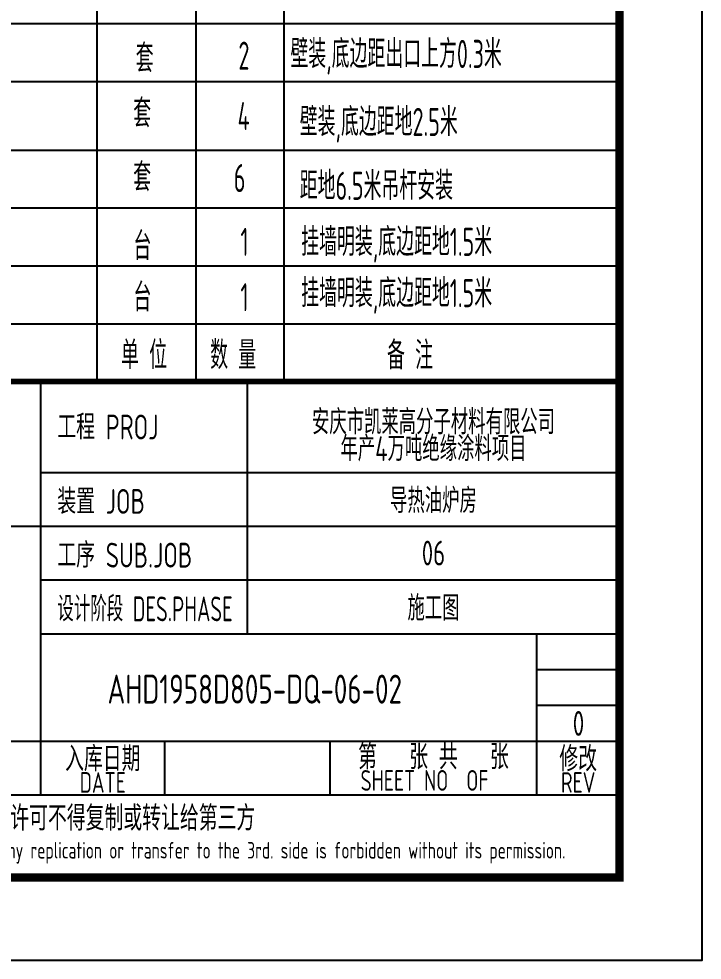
# Model space of a CAD drawing. Extents: x 4981409 to 5298492, y -444687 to -298607.
# Drawn here: x 5081560 to 5089825, y -430054 to -418666 of the extents above; entities that cross this region are included whole.
import ezdxf
from ezdxf.enums import TextEntityAlignment as Align

# ---------------------------------------------------------------- set-up
doc = ezdxf.new("R2010")
doc.units = 0
doc.header["$LTSCALE"] = 1000
doc.header["$MEASUREMENT"] = 0
doc.layers.get('0').update_dxf_attribs({"linetype": 'CONTINUOUS'})
for name, color, linetype in [('AXIS', 3, 'CONTINUOUS'), ('PUB_TITLE', 4, 'CONTINUOUS'), ('TEL_TAB', 7, 'CONTINUOUS')]:
    doc.layers.add(name, color=color, linetype=linetype)
doc.styles.add('AHD', font='sceie.shx', dxfattribs={"width": 0.7, "bigfont": 'sceic.shx'})
doc.styles.add('sceic', font='sceie.shx', dxfattribs={"width": 0.67, "bigfont": 'sceic.shx'})
doc.styles.add('sceie', font='sceie.shx', dxfattribs={"width": 0.7, "bigfont": 'sceic.shx'})
doc.styles.add('TSSD_Rein', font='Tssdeng.shx', dxfattribs={"width": 0.7, "bigfont": 'hztxt.shx'})

msp = doc.modelspace()

# ---------------------------------------------------------------- linework, layer by layer
for p, q in [((5081825.3, -428054), (5081825.3, -423054)), ((5084325.3, -426104), (5084325.3, -423054)), ((5088825.3, -429054), (5088825.3, -423054)), ((5081825.3, -424154), (5088825.3, -424154)), ((5070825.3, -424804), (5088825.3, -424804)), ((5081825.3, -425454), (5088825.3, -425454)), ((5081825.3, -426104), (5088825.3, -426104)), ((5087825.3, -428054), (5087825.3, -426104)), ((5087825.3, -426537.3), (5088825.3, -426537.3)), ((5087825.3, -426970.7), (5088825.3, -426970.7)), ((5070825.3, -427404), (5088825.3, -427404)), ((5083325.3, -428054), (5083325.3, -427404)), ((5085325.3, -428054), (5085325.3, -427404)), ((5070825.3, -428054), (5088825.3, -428054)), ((5070825.3, -429054), (5088825.3, -429054))]:
    msp.add_line(p, q)
msp.add_lwpolyline([(5088825.3, -423054, 70, 70, 0), (5070825.3, -423054, 70, 70, 0), (5070825.3, -429054, 0, 0, 0)], format="xyseb")
at = {"layer": 'PUB_TITLE', "color": 4}
msp.add_lwpolyline([(5005725.3, -430054), (5089825.3, -430054), (5089825.3, -370654), (5005725.3, -370654)], close=True, dxfattribs=at)
at = {"layer": 'PUB_TITLE', "color": 4, "const_width": 100}
msp.add_lwpolyline([(5008225.3, -429054), (5088825.3, -429054), (5088825.3, -371654), (5008225.3, -371654)], close=True, dxfattribs=at)
at = {"layer": 'TEL_TAB', "color": 0, "linetype": 'ByBlock'}
for p, q in [((5082502.4, -411023.2), (5082502.4, -421654)), ((5083702.4, -411023.2), (5083702.4, -421654)), ((5083702.4, -411023.2), (5083702.4, -420954)), ((5084764.8, -411023.2), (5084764.9, -423054)), ((5084764.8, -411023.2), (5084764.9, -422354)), ((5070825.3, -419423.2), (5088825.3, -419423.2)), ((5070825.3, -420254), (5088825.3, -420254)), ((5082502.4, -420254), (5082502.4, -421654)), ((5082502.4, -420254), (5082502.4, -421654)), ((5083702.4, -420254), (5083702.4, -421654)), ((5083702.4, -420254), (5083702.4, -421654)), ((5070825.3, -420954), (5088825.3, -420954)), ((5070825.3, -421654), (5088825.3, -421654)), ((5070825.3, -421654), (5088825.3, -421654)), ((5070825.3, -421654), (5088825.3, -421654)), ((5070825.3, -421654), (5088825.3, -421654)), ((5082502.4, -421654), (5082502.4, -422354)), ((5082502.4, -421654), (5082502.4, -422354)), ((5083702.4, -421654), (5083702.4, -423054)), ((5083702.4, -421654), (5083702.4, -423054)), ((5070825.3, -422354), (5088825.3, -422354)), ((5070825.3, -422354), (5088825.3, -422354)), ((5082502.4, -422354), (5082502.4, -423054))]:
    msp.add_line(p, q, dxfattribs=at)
for points in [[(5070825.3, -418723.2), (5088808.9, -418723.2)], [(5070825.3, -418723.2), (5088808.9, -418723.2)], [(5070825.3, -419423.2), (5088808.9, -419423.2)]]:
    msp.add_lwpolyline(points, dxfattribs=at)

# ---------------------------------------------------------------- texts
at = {"style": 'AHD'}
for s, width, p in [('工程 PROJ', 0.8, (5082025.3, -423754)), ('工程 PROJ', 0.8, (5082025.3, -423754)), ('装置 JOB', 0.8, (5082025.3, -424654)), ('装置 JOB', 0.8, (5082025.3, -424654)), ('工序 SUB.JOB', 0.8, (5082025.3, -425304)), ('工序 SUB.JOB', 0.8, (5082025.3, -425304)), ('设计阶段 DES.PHASE', 0.7, (5082025.3, -425954)), ('设计阶段 DES.PHASE', 0.7, (5082025.3, -425954))]:
    msp.add_text(s, height=300, dxfattribs=dict(at, width=width)).set_placement(p)
at = {"style": 'AHD', "width": 0.8}
for s, height, p in [('入库日期', 300, (5082575.3, -427604)), ('入库日期', 300, (5082575.3, -427604)), ('第   张 共   张', 300, (5086575.3, -427579)), ('修改', 300, (5088325.3, -427604)), ('修改', 300, (5088325.3, -427604)), ('DATE', 250, (5082575.3, -427904)), ('DATE', 250, (5082575.3, -427904)), ('SHEET NO  OF  ', 250, (5086575.3, -427879)), ('SHEET NO  OF  ', 250, (5086575.3, -427879)), ('REV', 250, (5088325.3, -427904)), ('REV', 250, (5088325.3, -427904)), ('本文件专有权属安徽华东化工医药工程有限责任公司所有,未经许可不得复制或转让给第三方', 300, (5079825.3, -428354)), ('本文件专有权属安徽华东化工医药工程有限责任公司所有,未经许可不得复制或转让给第三方', 300, (5079825.3, -428354)), ('The proprietary right of this document belongs to Anhui Huadong Chemical And Medical Engineering  Co.,Ltd.  and any replication or transfer to the 3rd. side is forbidden without its permission. ', 200, (5079825.3, -428754)), ('The proprietary right of this document belongs to Anhui Huadong Chemical And Medical Engineering  Co.,Ltd.  and any replication or transfer to the 3rd. side is forbidden without its permission. ', 200, (5079825.3, -428754))]:
    msp.add_text(s, height=height, dxfattribs=at).set_placement(p, align=Align.MIDDLE)
at = {"width": 0.8}
for tag, text, height, style, p in [('AHD1958D805-DQ-06-02', '200320-02-040', 350, 'sceie', (5084414, -426774.8)), ('0', '0', 300, 'AHD', (5088329.4, -427190.1)), ('0', '0', 300, 'AHD', (5088329.4, -427190.1))]:
    msp.add_attdef(tag, text=text, height=height, dxfattribs=dict(at, style=style)).set_placement(p, align=Align.MIDDLE)
at = {"layer": 'AXIS', "style": 'TSSD_Rein', "width": 0.7}
for s, p in [('安庆市凯莱高分子材料有限公司', (5086575.3, -423526.4)), ('年产4万吨绝缘涂料项目', (5086575.3, -423849.4)), ('导热油炉房', (5086575.3, -424479)), ('06', (5086575.3, -425129)), ('施工图', (5086575.3, -425779))]:
    msp.add_text(s, height=300, dxfattribs=at).set_placement(p, align=Align.MIDDLE)
at = {"layer": 'TEL_TAB', "color": 0, "linetype": 'ByBlock', "style": 'sceic', "width": 0.67}
for s, p in [('套', (5082973.9, -419313.2)), ('2', (5084216.6, -419281.6)), ('壁装,底边距出口上方0.3米', (5084845.1, -419260.4)), ('套', (5082943.6, -419978.1)), ('4', (5084206.1, -420012.1)), ('壁装,底边距地2.5米', (5084957.6, -420083.1)), ('套', (5082943.6, -420751.4)), ('6', (5084160, -420762)), ('距地6.5米吊杆安装', (5084957.6, -420855.6)), ('台', (5082947.4, -421584)), ('1', (5084240.7, -421534)), ('挂墙明装,底边距地1.5米', (5084975.3, -421534)), ('挂墙明装,底边距地1.5米', (5084975.3, -422154)), ('台', (5082947.4, -422204)), ('1', (5084240.7, -422204)), ('单 位', (5082796.3, -422904)), ('数 量', (5083874.7, -422904)), ('备 注', (5086013.8, -422907.8))]:
    msp.add_text(s, height=340, dxfattribs=at).set_placement(p)

doc.saveas('drawing.dxf')
